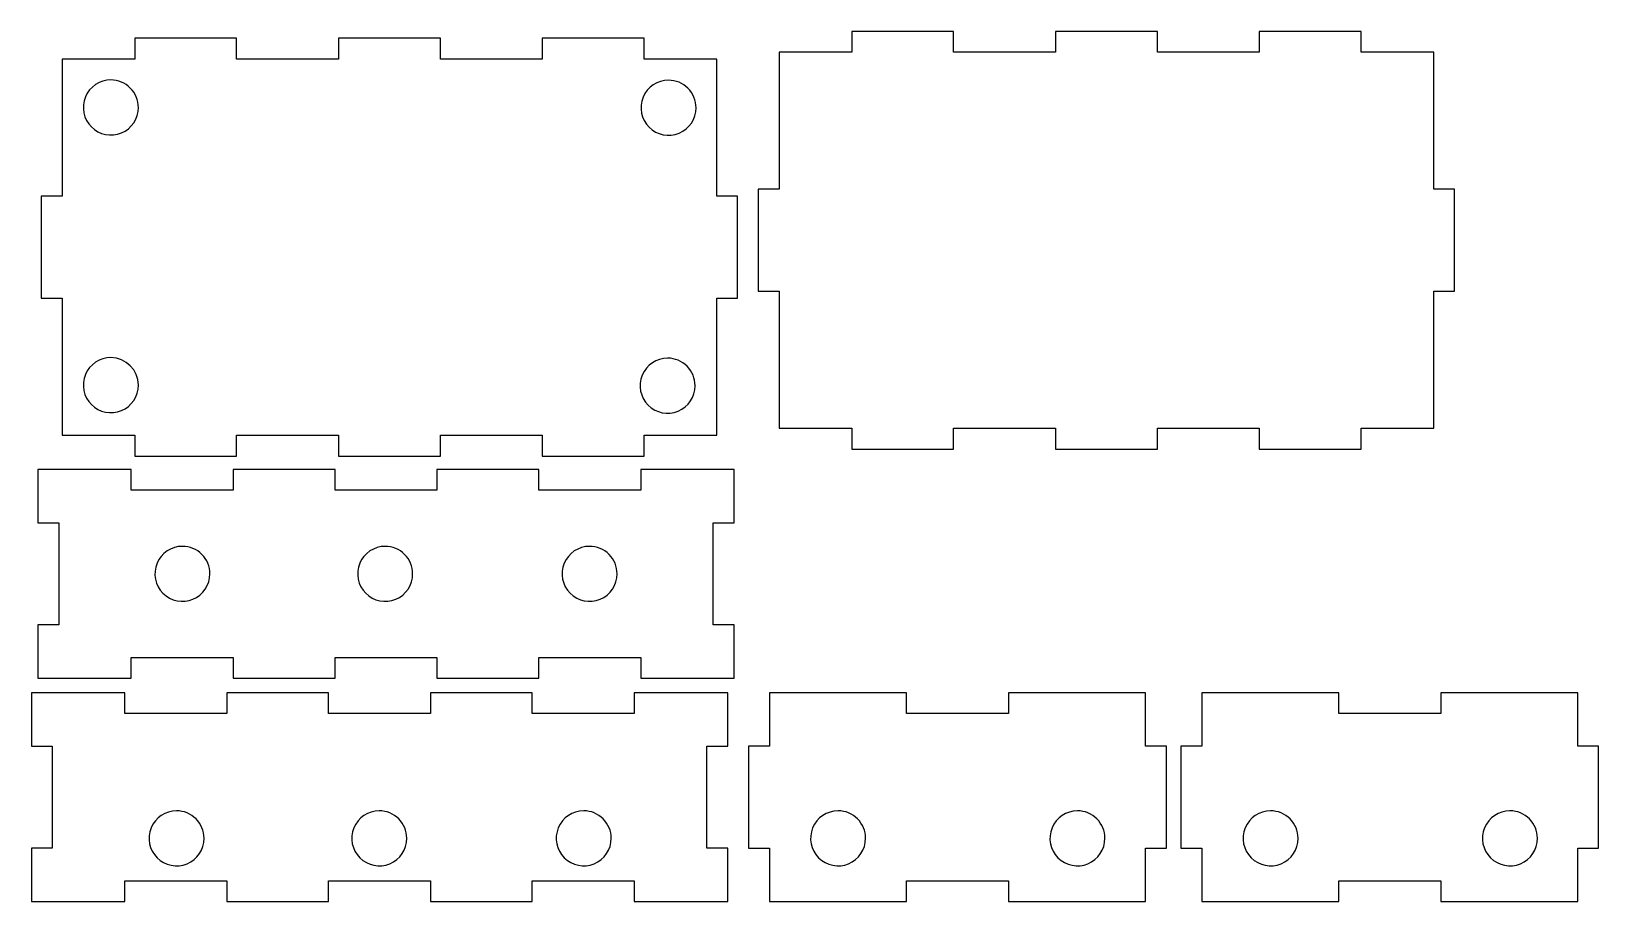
# Model space of a CAD drawing. Header units: millimetres. Extents: x 0 to 225, y 1 to 126.
import ezdxf

# ---------------------------------------------------------------- set-up
doc = ezdxf.new("R2010")
doc.units = ezdxf.units.MM
doc.layers.get('0').update_dxf_attribs({"linetype": 'CONTINUOUS'})

msp = doc.modelspace()

# ---------------------------------------------------------------- linework, layer by layer
at = {"color": 1}
for points in [[(4.420897, 121.785668), (4.420897, 102.100668), (1.420897, 102.100668), (1.420897, 87.470668), (4.420897, 87.470668), (4.420897, 72.840668), (4.420897, 67.785668), (14.845897, 67.785668), (14.845897, 64.785668), (29.475897, 64.785668), (29.475897, 67.785668), (44.105897, 67.785668), (44.105897, 64.785668), (58.735897, 64.785668), (58.735897, 67.785668), (73.365897, 67.785668), (73.365897, 64.785668), (87.995897, 64.785668), (87.995897, 67.785668), (98.420897, 67.785668), (98.420897, 87.470668), (101.4209, 87.470668), (101.4209, 102.100668), (98.420897, 102.100668), (98.420897, 116.730668), (98.420897, 121.785668), (87.995897, 121.785668), (87.995897, 124.785668), (73.365897, 124.785668), (73.365897, 121.785668), (58.735897, 121.785668), (58.735897, 124.785668), (44.105897, 124.785668), (44.105897, 121.785668), (29.475897, 121.785668), (29.475897, 124.785668), (14.845897, 124.785668), (14.845897, 121.785668)], [(107.39444, 122.772119), (107.39444, 103.087119), (104.39444, 103.087119), (104.39444, 88.457119), (107.39444, 88.457119), (107.39444, 73.827119), (107.39444, 68.772119), (117.81944, 68.772119), (117.81944, 65.772119), (132.44944, 65.772119), (132.44944, 68.772119), (147.07944, 68.772119), (147.07944, 65.772119), (161.70944, 65.772119), (161.70944, 68.772119), (176.33944, 68.772119), (176.33944, 65.772119), (190.96944, 65.772119), (190.96944, 68.772119), (201.39444, 68.772119), (201.39444, 88.457119), (204.39444, 88.457119), (204.39444, 103.087119), (201.39444, 103.087119), (201.39444, 117.717119), (201.39444, 122.772119), (190.96944, 122.772119), (190.96944, 125.772119), (176.33944, 125.772119), (176.33944, 122.772119), (161.70944, 122.772119), (161.70944, 125.772119), (147.07944, 125.772119), (147.07944, 122.772119), (132.44944, 122.772119), (132.44944, 125.772119), (117.81944, 125.772119), (117.81944, 122.772119)], [(11.418, 118.794404)], [(91.500999, 118.755404)], [(11.419, 78.918403)], [(91.375999, 78.839404)], [(0.933333, 62.871836), (0.933333, 55.186836), (3.933333, 55.186836), (3.933333, 40.556836), (0.933333, 40.556836), (0.933333, 32.871836), (14.358333, 32.871836), (14.358333, 35.871836), (28.988333, 35.871836), (28.988333, 32.871836), (43.618333, 32.871836), (43.618333, 35.871836), (58.248333, 35.871836), (58.248333, 32.871836), (72.878333, 32.871836), (72.878333, 35.871836), (87.508333, 35.871836), (87.508333, 32.871836), (100.93334, 32.871836), (100.93334, 40.556836), (97.933333, 40.556836), (97.933333, 55.186836), (100.93334, 55.186836), (100.93334, 62.871836), (87.508333, 62.871836), (87.508333, 59.871836), (72.878333, 59.871836), (72.878333, 62.871836), (58.248333, 62.871836), (58.248333, 59.871836), (43.618333, 59.871836), (43.618333, 62.871836), (28.988333, 62.871836), (28.988333, 59.871836), (14.358333, 59.871836), (14.358333, 62.871836)], [(21.697526, 51.822204)], [(50.810841, 51.822204)], [(80.169141, 51.822204)], [(0, 30.80222), (0, 23.11722), (3, 23.11722), (3, 8.48722), (0, 8.48722), (0, 0.80222), (13.425, 0.80222), (13.425, 3.80222), (28.055, 3.80222), (28.055, 0.80222), (42.685, 0.80222), (42.685, 3.80222), (57.315, 3.80222), (57.315, 0.80222), (71.945, 0.80222), (71.945, 3.80222), (86.575, 3.80222), (86.575, 0.80222), (100, 0.80222), (100, 8.48722), (97, 8.48722), (97, 23.11722), (100, 23.11722), (100, 30.80222), (86.575, 30.80222), (86.575, 27.80222), (71.945, 27.80222), (71.945, 30.80222), (57.315, 30.80222), (57.315, 27.80222), (42.685, 27.80222), (42.685, 30.80222), (28.055, 30.80222), (28.055, 27.80222), (13.425, 27.80222), (13.425, 30.80222)], [(106, 30.80222), (106, 23.11722), (103, 23.11722), (103, 8.48722), (106, 8.48722), (106, 0.80222), (125.685, 0.80222), (125.685, 3.80222), (140.315, 3.80222), (140.315, 0.80222), (154.945, 0.80222), (160, 0.80222), (160, 8.48722), (163, 8.48722), (163, 23.11722), (160, 23.11722), (160, 30.80222), (140.315, 30.80222), (140.315, 27.80222), (125.685, 27.80222), (125.685, 30.80222), (111.055, 30.80222)], [(168.0807, 30.802215), (168.0807, 23.117215), (165.0807, 23.117215), (165.0807, 8.48722), (168.0807, 8.48722), (168.0807, 0.80222), (187.7657, 0.80222), (187.7657, 3.80222), (202.3957, 3.80222), (202.3957, 0.80222), (217.0257, 0.80222), (222.0807, 0.80222), (222.0807, 8.48722), (225.0807, 8.48722), (225.0807, 23.117215), (222.0807, 23.117215), (222.0807, 30.802215), (202.3957, 30.802215), (202.3957, 27.802215), (187.7657, 27.802215), (187.7657, 30.802215), (173.1357, 30.802215)], [(20.852833, 13.846404)], [(49.966148, 13.846404)], [(79.324448, 13.846404)], [(115.85477, 13.846404)], [(150.22888, 13.846404)], [(177.96776, 13.846404)], [(212.34187, 13.846404)]]:
    msp.add_lwpolyline(points, close=True, dxfattribs=at)
for points in [[(11.418, 118.794404), (9.820211, 118.794404), (8.37975, 117.831919), (7.768303, 116.355754)], [(14.211357, 117.637357), (13.470513, 118.378202), (12.465712, 118.794404), (11.418, 118.794404)], [(15.368404, 114.844), (15.368404, 115.891712), (14.952202, 116.896513), (14.211357, 117.637357)], [(91.500999, 118.755404), (89.90321, 118.755404), (88.462749, 117.792919), (87.851302, 116.316754)], [(94.294356, 117.598358), (93.553512, 118.339202), (92.548711, 118.755404), (91.500999, 118.755404)], [(95.451403, 114.805), (95.451403, 115.852713), (95.035201, 116.857513), (94.294356, 117.598358)], [(7.768303, 116.355754), (7.156855, 114.879589), (7.494835, 113.18045), (8.624643, 112.050643)], [(12.929754, 111.194303), (14.405919, 111.80575), (15.368404, 113.246211), (15.368404, 114.844)], [(87.851302, 116.316754), (87.239854, 114.84059), (87.577834, 113.141451), (88.707642, 112.011643)], [(93.012753, 111.155303), (94.488918, 111.766751), (95.451403, 113.207211), (95.451403, 114.805)], [(8.624643, 112.050643), (9.75445, 110.920835), (11.453589, 110.582855), (12.929754, 111.194303)], [(88.707642, 112.011643), (89.837449, 110.881836), (91.536588, 110.543856), (93.012753, 111.155303)], [(11.419, 78.918403), (9.821211, 78.918403), (8.38075, 77.955918), (7.769303, 76.479753)], [(15.369404, 74.967999), (15.369404, 77.149747), (13.600748, 78.918403), (11.419, 78.918403)], [(91.375999, 78.839404), (89.77821, 78.839404), (88.337749, 77.876919), (87.726302, 76.400754)], [(94.169356, 77.682357), (93.428512, 78.423202), (92.423711, 78.839404), (91.375999, 78.839404)], [(95.326403, 74.889), (95.326403, 75.936712), (94.910201, 76.941513), (94.169356, 77.682357)], [(7.769303, 76.479753), (7.157855, 75.003588), (7.495835, 73.304449), (8.625643, 72.174642)], [(12.930754, 71.318302), (14.406919, 71.929749), (15.369404, 73.37021), (15.369404, 74.967999)], [(87.726302, 76.400754), (87.114854, 74.924589), (87.452834, 73.22545), (88.582642, 72.095643)], [(92.887753, 71.239303), (94.363918, 71.85075), (95.326403, 73.291211), (95.326403, 74.889)], [(8.625643, 72.174642), (9.75545, 71.044834), (11.454589, 70.706854), (12.930754, 71.318302)], [(88.582642, 72.095643), (89.712449, 70.965835), (91.411588, 70.627855), (92.887753, 71.239303)], [(21.697526, 51.822204), (20.099737, 51.822204), (18.659276, 50.859719), (18.047829, 49.383554)], [(24.490883, 50.665157), (23.750039, 51.406002), (22.745238, 51.822204), (21.697526, 51.822204)], [(50.810841, 51.822204), (49.213052, 51.822204), (47.772591, 50.859719), (47.161144, 49.383554)], [(53.604198, 50.665157), (52.863354, 51.406002), (51.858553, 51.822204), (50.810841, 51.822204)], [(80.169141, 51.822204), (78.571352, 51.822204), (77.130891, 50.859719), (76.519444, 49.383554)], [(82.962498, 50.665157), (82.221654, 51.406002), (81.216853, 51.822204), (80.169141, 51.822204)], [(25.64793, 47.8718), (25.64793, 48.919512), (25.231728, 49.924313), (24.490883, 50.665157)], [(54.761245, 47.8718), (54.761245, 48.919512), (54.345043, 49.924313), (53.604198, 50.665157)], [(84.119545, 47.8718), (84.119545, 48.919512), (83.703343, 49.924313), (82.962498, 50.665157)], [(18.047829, 49.383554), (17.436381, 47.907389), (17.774361, 46.20825), (18.904169, 45.078443)], [(23.20928, 44.222103), (24.685445, 44.83355), (25.64793, 46.274011), (25.64793, 47.8718)], [(47.161144, 49.383554), (46.549696, 47.907389), (46.887676, 46.20825), (48.017484, 45.078443)], [(52.322595, 44.222103), (53.79876, 44.83355), (54.761245, 46.274011), (54.761245, 47.8718)], [(76.519444, 49.383554), (75.907996, 47.907389), (76.245976, 46.20825), (77.375784, 45.078443)], [(81.680895, 44.222103), (83.15706, 44.83355), (84.119545, 46.274011), (84.119545, 47.8718)], [(18.904169, 45.078443), (20.033976, 43.948635), (21.733115, 43.610655), (23.20928, 44.222103)], [(48.017484, 45.078443), (49.147291, 43.948635), (50.84643, 43.610655), (52.322595, 44.222103)], [(77.375784, 45.078443), (78.505591, 43.948635), (80.20473, 43.610655), (81.680895, 44.222103)], [(20.852833, 13.846404), (19.255044, 13.846404), (17.814583, 12.883919), (17.203136, 11.407754)], [(23.64619, 12.689357), (22.905346, 13.430202), (21.900545, 13.846404), (20.852833, 13.846404)], [(49.966148, 13.846404), (48.368359, 13.846404), (46.927898, 12.883919), (46.316451, 11.407754)], [(52.759505, 12.689357), (52.018661, 13.430202), (51.01386, 13.846404), (49.966148, 13.846404)], [(79.324448, 13.846404), (77.726659, 13.846404), (76.286198, 12.883919), (75.674751, 11.407754)], [(82.117805, 12.689357), (81.376961, 13.430202), (80.37216, 13.846404), (79.324448, 13.846404)], [(115.85477, 13.846404), (114.256981, 13.846404), (112.81652, 12.883919), (112.205073, 11.407754)], [(118.648127, 12.689357), (117.907283, 13.430202), (116.902482, 13.846404), (115.85477, 13.846404)], [(150.22888, 13.846404), (148.631091, 13.846404), (147.19063, 12.883919), (146.579183, 11.407754)], [(153.022237, 12.689357), (152.281393, 13.430202), (151.276592, 13.846404), (150.22888, 13.846404)], [(177.96776, 13.846404), (176.369971, 13.846404), (174.92951, 12.883919), (174.318063, 11.407754)], [(180.761117, 12.689357), (180.020273, 13.430202), (179.015472, 13.846404), (177.96776, 13.846404)], [(212.34187, 13.846404), (210.744081, 13.846404), (209.30362, 12.883919), (208.692173, 11.407754)], [(215.135227, 12.689357), (214.394383, 13.430202), (213.389582, 13.846404), (212.34187, 13.846404)], [(17.203136, 11.407754), (16.591688, 9.931589), (16.929668, 8.23245), (18.059476, 7.102643)], [(24.803237, 9.896), (24.803237, 10.943712), (24.387035, 11.948513), (23.64619, 12.689357)], [(46.316451, 11.407754), (45.705003, 9.931589), (46.042983, 8.23245), (47.172791, 7.102643)], [(53.916552, 9.896), (53.916552, 10.943712), (53.50035, 11.948513), (52.759505, 12.689357)], [(75.674751, 11.407754), (75.063303, 9.931589), (75.401283, 8.23245), (76.531091, 7.102643)], [(83.274852, 9.896), (83.274852, 10.943712), (82.85865, 11.948513), (82.117805, 12.689357)], [(112.205073, 11.407754), (111.593625, 9.931589), (111.931605, 8.23245), (113.061413, 7.102643)], [(119.805174, 9.896), (119.805174, 10.943712), (119.388972, 11.948513), (118.648127, 12.689357)], [(146.579183, 11.407754), (145.967735, 9.931589), (146.305715, 8.23245), (147.435523, 7.102643)], [(154.179284, 9.896), (154.179284, 10.943712), (153.763082, 11.948513), (153.022237, 12.689357)], [(174.318063, 11.407754), (173.706615, 9.931589), (174.044595, 8.23245), (175.174403, 7.102643)], [(181.918164, 9.896), (181.918164, 10.943712), (181.501962, 11.948513), (180.761117, 12.689357)], [(208.692173, 11.407754), (208.080725, 9.931589), (208.418705, 8.23245), (209.548513, 7.102643)], [(216.292274, 9.896), (216.292274, 10.943712), (215.876072, 11.948513), (215.135227, 12.689357)], [(22.364587, 6.246303), (23.840752, 6.85775), (24.803237, 8.298211), (24.803237, 9.896)], [(51.477902, 6.246303), (52.954067, 6.85775), (53.916552, 8.298211), (53.916552, 9.896)], [(80.836202, 6.246303), (82.312367, 6.85775), (83.274852, 8.298211), (83.274852, 9.896)], [(117.366524, 6.246303), (118.842689, 6.85775), (119.805174, 8.298211), (119.805174, 9.896)], [(151.740634, 6.246303), (153.216799, 6.85775), (154.179284, 8.298211), (154.179284, 9.896)], [(179.479514, 6.246303), (180.955679, 6.85775), (181.918164, 8.298211), (181.918164, 9.896)], [(213.853624, 6.246303), (215.329789, 6.85775), (216.292274, 8.298211), (216.292274, 9.896)], [(18.059476, 7.102643), (19.189283, 5.972835), (20.888422, 5.634855), (22.364587, 6.246303)], [(47.172791, 7.102643), (48.302598, 5.972835), (50.001737, 5.634855), (51.477902, 6.246303)], [(76.531091, 7.102643), (77.660898, 5.972835), (79.360037, 5.634855), (80.836202, 6.246303)], [(113.061413, 7.102643), (114.19122, 5.972835), (115.890359, 5.634855), (117.366524, 6.246303)], [(147.435523, 7.102643), (148.56533, 5.972835), (150.264469, 5.634855), (151.740634, 6.246303)], [(175.174403, 7.102643), (176.30421, 5.972835), (178.003349, 5.634855), (179.479514, 6.246303)], [(209.548513, 7.102643), (210.67832, 5.972835), (212.377459, 5.634855), (213.853624, 6.246303)]]:
    msp.add_open_spline(points, degree=3, dxfattribs=at)

doc.saveas('drawing.dxf')
